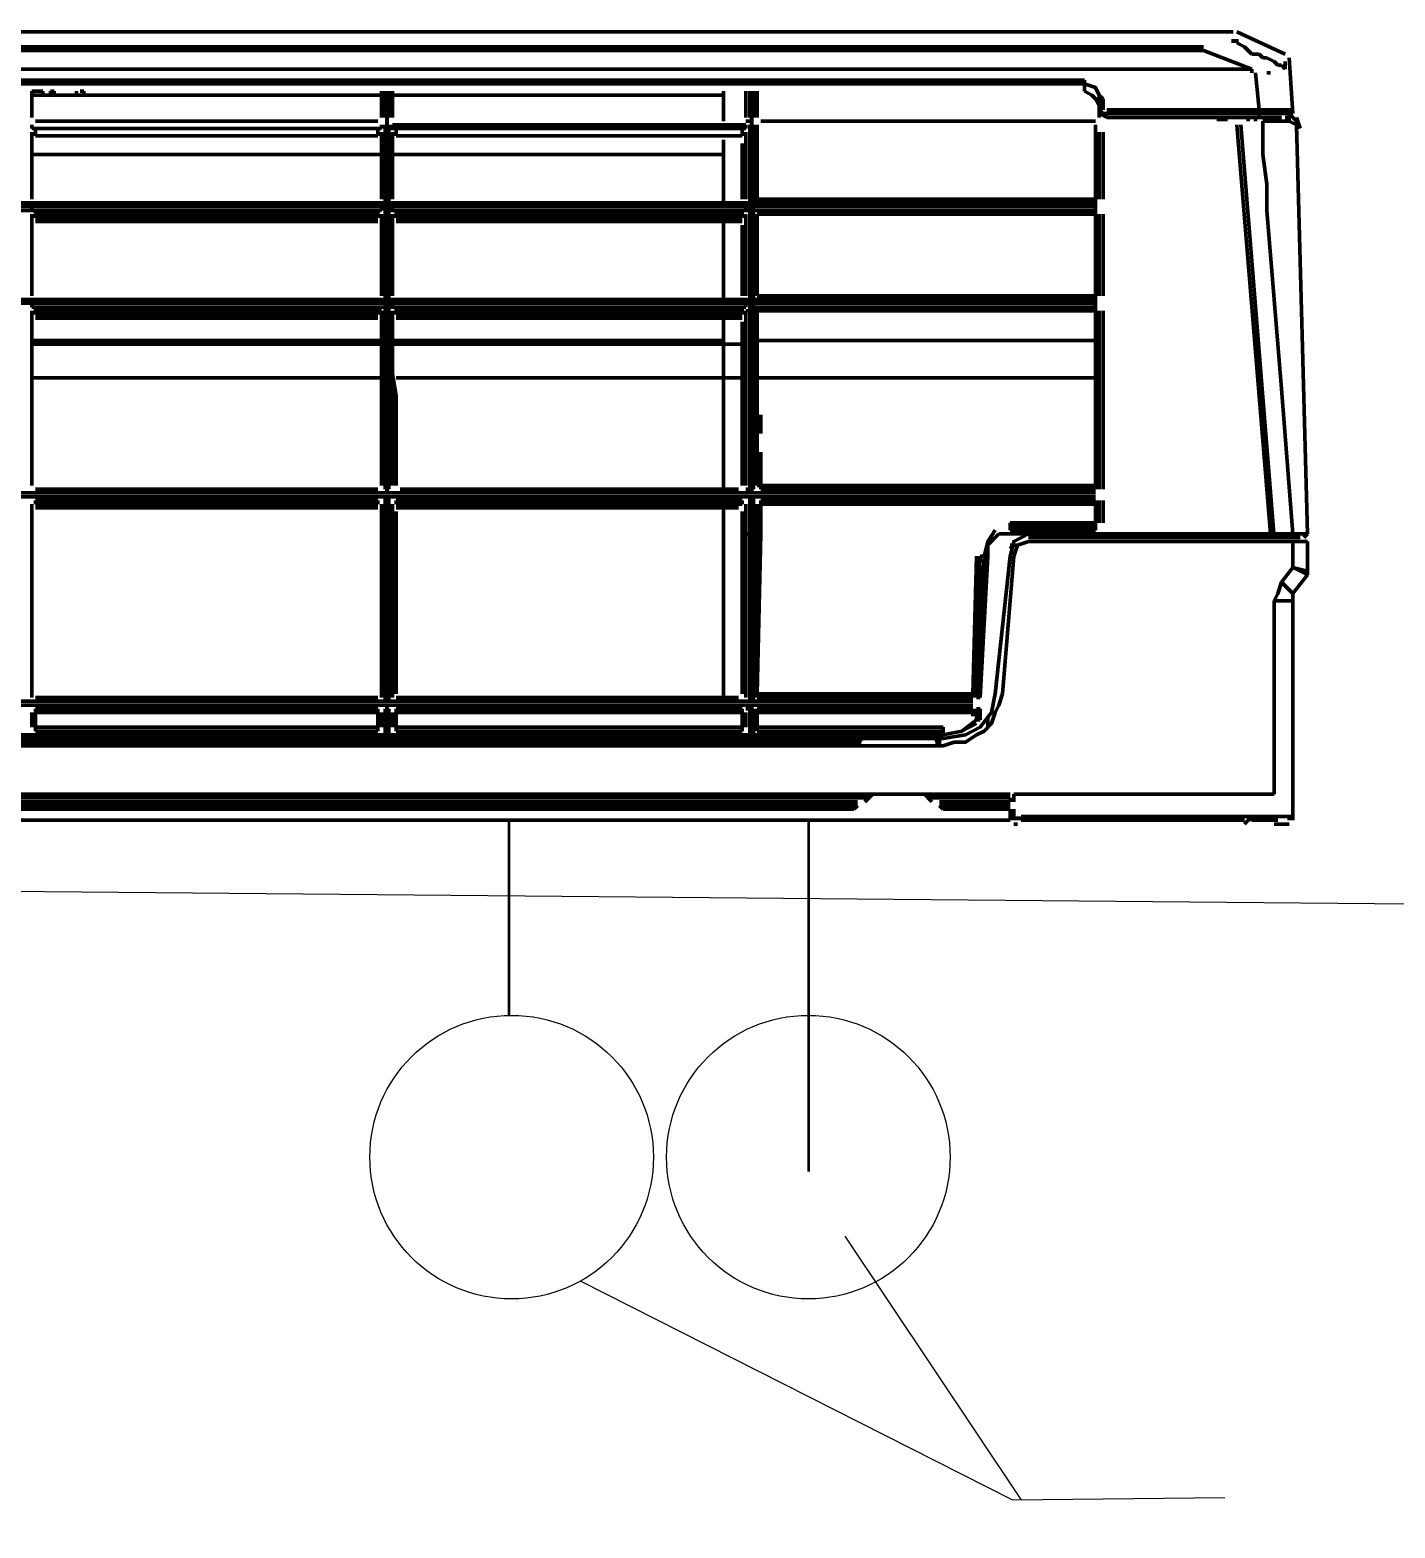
# Model space of a CAD drawing. Header units: inches. Extents: x 191440 to 383551, y 141411 to 284946.
# Drawn here: x 191678.654 to 191680.892, y 141471.778 to 141474.234 of the extents above; entities that cross this region are included whole.
import ezdxf

# ---------------------------------------------------------------- set-up
doc = ezdxf.new("R2010")
doc.units = ezdxf.units.IN
doc.header["$MEASUREMENT"] = 0
for name, color, linetype, lineweight in [('00text', 7, 'Continuous', 13), ('A-ROOF-RFDR', 1, 'Continuous', 25), ('P', 250, 'Continuous', 100)]:
    doc.layers.add(name, color=color, linetype=linetype, lineweight=lineweight)
for name, color, linetype in [('HOME', 8, 'Continuous'), ('Sanitary', 6, 'Continuous'), ('VP', 7, 'Continuous')]:
    doc.layers.add(name, color=color, linetype=linetype)
doc.styles.add('ROMANS', font='romans', dxfattribs={"height": 1})
doc.dimstyles.new('osama', dxfattribs={"dimtxt": 50, "dimasz": 45, "dimexe": 0.18, "dimexo": 0.0625, "dimgap": 0.2, "dimtad": 0, "dimdec": 0, "dimzin": 0, "dimdsep": 46, "dimtxsty": 'ROMANS', "dimcen": 0, "dimse1": 1, "dimse2": 1, "dimclrd": 3, "dimclre": 3, "dimclrt": 5, "dimadec": 0, "dimazin": 0, "dimtfac": 0.6, "dimtdec": 0, "dimtmove": 2, "dimatfit": 3, "dimfxl": 1, "dimtolj": 1, "dimtzin": 0, "dimarcsym": 0})

# ---------------------------------------------------------------- blocks, each defined once
blk = doc.blocks.new('indoor 2ton up')
at = {"layer": 'P', "color": 6, "linetype": 'ByBlock'}
for points in [[(-2128.184, -4444.309), (-2029.045, -4444.309)], [(-2060.382, -4444.644), (-2033.729, -4444.644)], [(-2060.382, -4444.644), (-2033.729, -4444.644)], [(-2033.618, -4444.755), (-2033.729, -4444.644)], [(-2031.053, -4444.644), (-2031.164, -4444.755)], [(-2031.053, -4444.644), (-2029.045, -4444.644)], [(-2031.053, -4444.644), (-2029.045, -4444.644)], [(-2029.045, -4444.644), (-2029.045, -4444.309)], [(-2028.822, -4444.198), (-2028.934, -4444.198)], [(-2028.934, -4444.644), (-2028.934, -4444.309)], [(-2028.934, -4444.644), (-2028.934, -4444.309)], [(-2028.822, -4444.309), (-2028.822, -4444.421)], [(-2028.822, -4444.309), (-2028.822, -4444.421)], [(-2028.711, -4444.309), (-2028.711, -4444.421)], [(-2028.711, -4444.309), (-2022.02, -4444.309)], [(-2020.57, -4444.421), (-2028.711, -4444.421)], [(-2021.797, -4444.421), (-2028.711, -4444.421)], [(-2021.908, -4444.309), (-2022.02, -4444.198)], [(-2021.908, -4444.309), (-2021.797, -4444.421)], [(-2021.908, -4444.309), (-2021.574, -4444.421)], [(-2021.797, -4444.309), (-2021.016, -4444.309)], [(-2021.574, -4444.421), (-2021.797, -4444.421)], [(-2021.685, -4444.309), (-2021.016, -4444.309)], [(-2021.574, -4444.421), (-2021.016, -4444.421)], [(-2020.682, -4444.198), (-2021.128, -4444.198)], [(-2021.016, -4444.421), (-2020.905, -4444.421)], [(-2020.682, -4444.421), (-2020.682, -4444.309)], [(-2020.57, -4450.889), (-2020.57, -4444.309)], [(-2029.045, -4445.09), (-2071.868, -4445.09)], [(-2033.283, -4444.978), (-2060.828, -4444.978)], [(-2033.618, -4444.755), (-2060.493, -4444.755)], [(-2033.618, -4444.867), (-2060.493, -4444.867)], [(-2033.171, -4445.09), (-2033.395, -4444.867)], [(-2031.387, -4444.867), (-2031.61, -4445.09)], [(-2029.045, -4444.978), (-2031.499, -4444.978)], [(-2029.045, -4444.755), (-2031.164, -4444.755)], [(-2029.045, -4444.867), (-2031.164, -4444.867)], [(-2029.045, -4444.978), (-2029.045, -4444.867)], [(-2028.934, -4444.978), (-2028.934, -4444.867)], [(-2028.934, -4445.09), (-2028.934, -4444.867)], [(-2028.934, -4445.09), (-2021.128, -4445.09)], [(-2021.128, -4450.889), (-2021.128, -4445.09)], [(-2124.281, -4446.54), (-2031.053, -4446.54)], [(-2124.281, -4446.763), (-2031.053, -4446.763)], [(-2031.053, -4446.874), (-2123.723, -4446.874)], [(-2031.053, -4446.874), (-2123.723, -4446.874)], [(-2060.605, -4446.651), (-2033.506, -4446.651)], [(-2047.78, -4447.655), (-2047.78, -4446.874)], [(-2047.669, -4446.874), (-2047.78, -4446.874)], [(-2047.669, -4447.655), (-2047.669, -4446.874)], [(-2036.74, -4446.874), (-2036.963, -4446.874)], [(-2036.852, -4447.655), (-2036.852, -4446.874)], [(-2036.74, -4447.655), (-2036.74, -4446.874)], [(-2034.287, -4446.763), (-2034.287, -4446.54)], [(-2033.952, -4446.763), (-2033.952, -4446.651)], [(-2033.952, -4446.763), (-2033.841, -4446.651)], [(-2033.618, -4446.651), (-2033.729, -4446.763)], [(-2033.506, -4446.651), (-2033.618, -4446.763)], [(-2033.618, -4446.763), (-2033.506, -4446.651)], [(-2031.276, -4446.651), (-2031.164, -4446.651)], [(-2031.276, -4446.651), (-2031.164, -4446.763)], [(-2031.164, -4446.763), (-2031.164, -4446.54)], [(-2031.164, -4446.763), (-2031.164, -4446.651)], [(-2029.268, -4448.101), (-2029.38, -4447.766), (-2029.491, -4447.543), (-2029.603, -4447.209), (-2029.826, -4446.986), (-2030.049, -4446.874), (-2030.384, -4446.651), (-2030.718, -4446.651), (-2031.053, -4446.54)], [(-2029.491, -4448.101), (-2029.603, -4447.543), (-2029.937, -4447.097), (-2030.384, -4446.874), (-2031.053, -4446.763)], [(-2031.053, -4447.097), (-2031.053, -4446.874)], [(-2030.049, -4447.209), (-2030.495, -4446.986), (-2031.053, -4446.874)], [(-2030.049, -4447.32), (-2030.495, -4446.986), (-2031.053, -4446.874)], [(-2058.374, -4447.543), (-2058.374, -4447.097)], [(-2058.374, -4447.543), (-2058.374, -4447.097)], [(-2058.263, -4447.097), (-2058.263, -4446.986)], [(-2058.263, -4446.986), (-2048.003, -4446.986)], [(-2058.263, -4447.543), (-2058.263, -4447.097)], [(-2058.263, -4447.097), (-2048.003, -4447.097)], [(-2048.003, -4447.097), (-2048.003, -4446.986)], [(-2048.003, -4447.097), (-2048.003, -4447.543)], [(-2047.892, -4447.097), (-2047.892, -4447.543)], [(-2047.892, -4447.097), (-2047.892, -4447.543)], [(-2047.669, -4446.986), (-2047.78, -4446.986)], [(-2047.557, -4447.543), (-2047.557, -4447.097)], [(-2047.557, -4447.543), (-2047.557, -4447.097)], [(-2047.446, -4447.097), (-2047.446, -4446.986)], [(-2047.446, -4446.986), (-2037.075, -4446.986)], [(-2047.446, -4447.543), (-2047.446, -4447.097)], [(-2047.446, -4447.097), (-2037.075, -4447.097)], [(-2037.075, -4447.097), (-2037.075, -4446.986)], [(-2037.075, -4447.097), (-2037.075, -4447.543)], [(-2036.963, -4447.097), (-2036.963, -4447.543)], [(-2036.963, -4447.097), (-2036.963, -4447.543)], [(-2036.74, -4446.986), (-2036.852, -4446.986)], [(-2036.628, -4447.097), (-2036.628, -4446.986)], [(-2036.628, -4446.986), (-2031.053, -4446.986)], [(-2036.628, -4447.543), (-2036.628, -4447.097)], [(-2036.628, -4447.543), (-2036.628, -4447.097)], [(-2036.628, -4447.543), (-2036.628, -4447.097)], [(-2036.628, -4447.097), (-2031.053, -4447.097)], [(-2030.049, -4447.655), (-2030.049, -4447.32)], [(-2030.049, -4447.32), (-2029.937, -4447.32)], [(-2029.937, -4447.655), (-2029.937, -4447.32)], [(-2029.714, -4447.097), (-2029.714, -4447.32)], [(-2029.714, -4447.209), (-2029.714, -4447.432)], [(-2123.723, -4447.766), (-2030.161, -4447.766)], [(-2123.723, -4447.766), (-2030.161, -4447.766)], [(-2058.263, -4447.543), (-2058.263, -4447.655)], [(-2048.003, -4447.543), (-2058.263, -4447.543)], [(-2048.003, -4447.655), (-2058.263, -4447.655)], [(-2048.003, -4447.543), (-2048.003, -4447.655)], [(-2047.78, -4447.655), (-2047.669, -4447.655)], [(-2047.78, -4447.655), (-2047.669, -4447.655)], [(-2047.446, -4447.543), (-2047.446, -4447.655)], [(-2037.075, -4447.543), (-2047.446, -4447.543)], [(-2037.075, -4447.655), (-2047.446, -4447.655)], [(-2037.075, -4447.543), (-2037.075, -4447.655)], [(-2036.963, -4447.655), (-2036.74, -4447.655)], [(-2036.852, -4447.655), (-2036.74, -4447.655)], [(-2036.628, -4447.543), (-2036.628, -4447.655)], [(-2030.161, -4447.543), (-2036.628, -4447.543)], [(-2030.161, -4447.655), (-2036.628, -4447.655)], [(-2030.161, -4447.432), (-2030.161, -4447.543)], [(-2030.161, -4447.543), (-2030.161, -4447.655)], [(-2030.161, -4447.766), (-2030.161, -4447.766)], [(-2030.049, -4447.432), (-2030.049, -4447.543)], [(-2030.049, -4447.655), (-2029.937, -4447.655)], [(-2123.723, -4447.878), (-2030.161, -4447.878)], [(-2123.723, -4447.878), (-2030.161, -4447.878)], [(-2058.374, -4453.788), (-2058.374, -4447.989)], [(-2058.374, -4452.896), (-2058.374, -4448.101)], [(-2058.263, -4447.989), (-2048.003, -4447.989)], [(-2047.892, -4447.989), (-2047.892, -4453.788)], [(-2047.892, -4452.896), (-2047.892, -4448.101)], [(-2047.78, -4447.878), (-2047.78, -4454.011)], [(-2047.669, -4447.878), (-2047.78, -4447.878)], [(-2047.669, -4447.989), (-2047.78, -4447.989)], [(-2047.669, -4454.011), (-2047.669, -4447.878)], [(-2047.557, -4453.788), (-2047.557, -4447.989)], [(-2047.446, -4447.989), (-2037.186, -4447.989)], [(-2047.446, -4452.896), (-2047.446, -4448.101)], [(-2037.632, -4447.989), (-2037.632, -4453.677)], [(-2037.075, -4452.896), (-2037.075, -4448.101)], [(-2036.74, -4447.878), (-2036.963, -4447.878)], [(-2036.963, -4447.989), (-2036.963, -4453.788)], [(-2036.852, -4447.878), (-2036.852, -4454.011)], [(-2036.74, -4447.989), (-2036.852, -4447.989)], [(-2036.74, -4454.011), (-2036.74, -4447.878)], [(-2036.628, -4447.989), (-2036.628, -4448.101)], [(-2030.161, -4447.989), (-2036.628, -4447.989)], [(-2036.628, -4448.101), (-2036.628, -4452.896)], [(-2036.628, -4448.101), (-2036.517, -4452.896)], [(-2030.161, -4448.101), (-2036.628, -4448.101)], [(-2030.161, -4447.878), (-2030.161, -4447.878)], [(-2030.161, -4447.989), (-2030.161, -4448.101)], [(-2030.049, -4452.227), (-2030.161, -4448.101)], [(-2030.049, -4447.989), (-2029.826, -4452.227)], [(-2029.937, -4447.989), (-2030.049, -4447.989)], [(-2029.937, -4452.227), (-2030.049, -4448.101)], [(-2029.937, -4447.989), (-2029.714, -4452.227)], [(-2029.045, -4452.227), (-2029.491, -4448.101)], [(-2029.268, -4448.101), (-2028.934, -4452.227)], [(-2021.128, -4450.889), (-2020.57, -4450.889)], [(-2021.128, -4450.889), (-2021.016, -4451.112), (-2020.905, -4451.446)], [(-2020.57, -4450.889), (-2020.57, -4451.112)], [(-2020.905, -4451.446), (-2020.57, -4451.112)], [(-2020.124, -4451.669), (-2020.57, -4451.112)], [(-2020.57, -4451.892), (-2020.905, -4451.446)], [(-2020.124, -4451.669), (-2020.57, -4451.892)], [(-2020.124, -4451.781), (-2020.57, -4451.892)], [(-2020.124, -4451.781), (-2020.124, -4451.669)], [(-2020.124, -4452.673), (-2020.124, -4451.781)], [(-2029.937, -4452.227), (-2029.714, -4452.227)], [(-2029.826, -4452.227), (-2029.714, -4452.673), (-2029.491, -4453.008)], [(-2029.714, -4452.227), (-2029.714, -4452.562), (-2029.38, -4452.896)], [(-2029.045, -4452.227), (-2028.934, -4452.673), (-2028.488, -4452.896)], [(-2028.934, -4452.227), (-2028.822, -4452.562), (-2028.488, -4452.673)], [(-2020.57, -4452.673), (-2020.57, -4451.892)], [(-2029.045, -4452.45), (-2028.934, -4452.562)], [(-2028.822, -4452.562), (-2029.045, -4452.562)], [(-2028.488, -4452.673), (-2020.124, -4452.673)], [(-2058.374, -4453.231), (-2058.374, -4452.896)], [(-2047.892, -4453.231), (-2047.892, -4452.896)], [(-2047.669, -4452.896), (-2047.78, -4452.896)], [(-2047.446, -4453.231), (-2047.446, -4452.896)], [(-2037.075, -4453.231), (-2037.075, -4452.896)], [(-2036.963, -4452.896), (-2036.74, -4452.896)], [(-2036.628, -4452.896), (-2036.628, -4453.119)], [(-2036.628, -4453.119), (-2036.628, -4453.342)], [(-2036.517, -4452.896), (-2036.517, -4453.119)], [(-2036.517, -4453.119), (-2036.517, -4453.342)], [(-2029.38, -4452.896), (-2020.124, -4452.896)], [(-2029.045, -4453.008), (-2029.045, -4453.231)], [(-2029.045, -4453.008), (-2026.48, -4453.008)], [(-2026.48, -4453.119), (-2029.045, -4453.119)], [(-2029.045, -4453.119), (-2026.48, -4453.119)], [(-2028.488, -4452.785), (-2020.682, -4452.785)], [(-2026.48, -4453.008), (-2026.48, -4453.119)], [(-2026.48, -4453.119), (-2026.48, -4453.231)], [(-2021.239, -4452.896), (-2022.243, -4465.163)], [(-2022.131, -4465.163), (-2021.128, -4452.785)], [(-2020.905, -4457.245), (-2020.57, -4452.896)], [(-2020.682, -4452.896), (-2020.682, -4452.785)], [(-2020.682, -4452.785), (-2020.57, -4452.785)], [(-2020.57, -4452.785), (-2020.459, -4452.785)], [(-2020.459, -4452.785), (-2020.347, -4452.785)], [(-2020.459, -4465.163), (-2020.124, -4452.896)], [(-2020.236, -4452.785), (-2020.124, -4452.896)], [(-2058.374, -4453.565), (-2058.374, -4453.231)], [(-2047.892, -4453.565), (-2047.892, -4453.231)], [(-2047.446, -4453.565), (-2047.446, -4453.231)], [(-2037.075, -4453.565), (-2037.075, -4453.231)], [(-2036.628, -4453.342), (-2036.628, -4453.565)], [(-2036.628, -4453.565), (-2036.628, -4453.788)], [(-2036.517, -4453.342), (-2036.517, -4453.565)], [(-2036.517, -4453.565), (-2036.517, -4453.788)], [(-2026.48, -4453.231), (-2029.045, -4453.231)], [(-2026.48, -4453.565), (-2026.48, -4453.231)], [(-2026.48, -4453.788), (-2026.48, -4453.565)], [(-2026.369, -4453.565), (-2026.369, -4453.231)], [(-2026.369, -4453.231), (-2026.369, -4453.9)], [(-2026.369, -4453.788), (-2026.369, -4453.565)], [(-2026.257, -4453.231), (-2026.257, -4453.9)], [(-2026.48, -4454.011), (-2123.723, -4454.011)], [(-2026.48, -4454.011), (-2123.723, -4454.011)], [(-2048.003, -4453.677), (-2058.263, -4453.677)], [(-2058.263, -4453.677), (-2048.003, -4453.677)], [(-2058.263, -4453.9), (-2058.263, -4453.788)], [(-2058.263, -4453.788), (-2048.003, -4453.788)], [(-2048.003, -4453.788), (-2058.263, -4453.788)], [(-2048.003, -4453.9), (-2058.263, -4453.9)], [(-2048.003, -4453.788), (-2048.003, -4453.9)], [(-2047.78, -4453.9), (-2047.669, -4453.9)], [(-2047.78, -4454.011), (-2047.669, -4454.011)], [(-2037.186, -4453.677), (-2047.446, -4453.677)], [(-2047.446, -4453.9), (-2047.446, -4453.788)], [(-2047.446, -4453.788), (-2037.075, -4453.788)], [(-2037.075, -4453.788), (-2047.446, -4453.788)], [(-2037.075, -4453.9), (-2047.446, -4453.9)], [(-2047.334, -4453.677), (-2037.186, -4453.677)], [(-2037.075, -4453.788), (-2037.075, -4453.9)], [(-2036.963, -4454.011), (-2036.74, -4454.011)], [(-2036.852, -4453.9), (-2036.74, -4453.9)], [(-2036.517, -4453.9), (-2036.517, -4453.788)], [(-2036.517, -4453.788), (-2026.48, -4453.788)], [(-2036.517, -4453.9), (-2026.48, -4453.9)], [(-2026.48, -4453.9), (-2026.48, -4453.788)], [(-2026.48, -4454.011), (-2026.48, -4454.011)], [(-2123.723, -4454.123), (-2026.48, -4454.123)], [(-2123.723, -4454.123), (-2026.48, -4454.123)], [(-2058.374, -4459.587), (-2058.374, -4454.346)], [(-2058.374, -4454.903), (-2058.374, -4454.346)], [(-2058.263, -4454.234), (-2048.003, -4454.234)], [(-2047.892, -4454.903), (-2047.892, -4454.346)], [(-2047.892, -4454.346), (-2047.892, -4459.587)], [(-2047.78, -4454.234), (-2047.78, -4459.81)], [(-2047.669, -4454.234), (-2047.78, -4454.234)], [(-2047.669, -4454.234), (-2047.78, -4454.234)], [(-2047.669, -4459.81), (-2047.669, -4454.234)], [(-2047.557, -4459.587), (-2047.557, -4454.346)], [(-2047.446, -4454.903), (-2047.446, -4454.346)], [(-2047.334, -4454.234), (-2037.186, -4454.234)], [(-2037.632, -4459.364), (-2037.632, -4454.234)], [(-2037.075, -4454.903), (-2037.075, -4454.346)], [(-2036.74, -4454.234), (-2036.963, -4454.234)], [(-2036.963, -4454.346), (-2036.963, -4459.587)], [(-2036.852, -4454.234), (-2036.852, -4459.81)], [(-2036.74, -4454.234), (-2036.852, -4454.234)], [(-2036.74, -4459.81), (-2036.74, -4454.234)], [(-2036.628, -4459.587), (-2036.628, -4454.346)], [(-2036.628, -4454.903), (-2036.628, -4454.346)], [(-2036.628, -4454.346), (-2026.48, -4454.346)], [(-2036.517, -4454.346), (-2036.517, -4454.234)], [(-2036.517, -4454.234), (-2026.48, -4454.234)], [(-2036.517, -4454.903), (-2036.517, -4454.346)], [(-2026.48, -4454.123), (-2026.48, -4454.123)], [(-2026.48, -4454.346), (-2026.48, -4454.234)], [(-2026.48, -4454.346), (-2026.48, -4454.903)], [(-2026.369, -4454.234), (-2026.369, -4459.587)], [(-2026.369, -4454.346), (-2026.369, -4454.903)], [(-2026.257, -4454.234), (-2026.257, -4459.587)], [(-2058.374, -4455.461), (-2058.374, -4454.903)], [(-2047.892, -4455.461), (-2047.892, -4454.903)], [(-2047.446, -4455.461), (-2047.446, -4454.903)], [(-2037.075, -4455.461), (-2037.075, -4454.903)], [(-2036.628, -4455.349), (-2036.628, -4454.903)], [(-2036.517, -4455.349), (-2036.517, -4454.903)], [(-2026.48, -4454.903), (-2026.48, -4455.349)], [(-2026.369, -4454.903), (-2026.369, -4455.349)], [(-2036.628, -4455.907), (-2036.628, -4455.349)], [(-2026.48, -4455.349), (-2026.48, -4455.907)], [(-2026.369, -4455.349), (-2026.369, -4455.907)], [(-2058.374, -4456.019), (-2058.374, -4455.461)], [(-2047.892, -4456.019), (-2047.892, -4455.461)], [(-2047.446, -4456.019), (-2047.446, -4455.461)], [(-2037.075, -4456.019), (-2037.075, -4455.461)], [(-2058.374, -4456.465), (-2058.374, -4456.019)], [(-2047.892, -4456.465), (-2047.892, -4456.019)], [(-2047.446, -4456.465), (-2047.446, -4456.019)], [(-2037.075, -4456.465), (-2037.075, -4456.019)], [(-2036.628, -4456.465), (-2036.628, -4455.907)], [(-2036.517, -4456.465), (-2036.517, -4455.907)], [(-2026.48, -4455.907), (-2026.48, -4456.465)], [(-2026.369, -4455.907), (-2026.369, -4456.465)], [(-2058.374, -4457.022), (-2058.374, -4456.465)], [(-2047.892, -4457.022), (-2047.892, -4456.465)], [(-2047.446, -4457.022), (-2047.446, -4456.465)], [(-2037.075, -4457.022), (-2037.075, -4456.465)], [(-2036.628, -4457.022), (-2036.628, -4456.465)], [(-2026.48, -4456.465), (-2026.48, -4457.022)], [(-2026.369, -4456.465), (-2026.369, -4457.022)], [(-2058.374, -4457.691), (-2058.374, -4457.022)], [(-2047.892, -4457.022), (-2047.892, -4457.691)], [(-2047.557, -4457.691), (-2047.446, -4457.022)], [(-2037.075, -4457.022), (-2037.075, -4457.691)], [(-2036.628, -4457.691), (-2036.628, -4457.022)], [(-2036.628, -4457.691), (-2036.628, -4457.022)], [(-2026.48, -4457.022), (-2026.48, -4457.691)], [(-2026.369, -4457.022), (-2026.369, -4457.691)], [(-2047.892, -4457.58), (-2058.374, -4457.58)], [(-2037.632, -4457.58), (-2047.446, -4457.58)], [(-2037.632, -4457.58), (-2037.075, -4457.58)], [(-2026.48, -4457.58), (-2036.628, -4457.58)], [(-2021.128, -4459.922), (-2020.905, -4457.245)], [(-2058.374, -4457.914), (-2058.374, -4457.691)], [(-2058.374, -4458.137), (-2058.374, -4457.914)], [(-2047.892, -4457.691), (-2047.892, -4457.914)], [(-2047.892, -4457.914), (-2047.892, -4458.137)], [(-2047.557, -4457.914), (-2047.557, -4457.691)], [(-2047.557, -4458.137), (-2047.557, -4457.914)], [(-2037.075, -4457.691), (-2037.075, -4457.914)], [(-2037.075, -4457.914), (-2037.075, -4458.137)], [(-2036.628, -4457.803), (-2036.628, -4457.691)], [(-2036.628, -4457.803), (-2036.628, -4457.691)], [(-2036.628, -4458.026), (-2036.628, -4457.803)], [(-2036.628, -4457.914), (-2036.628, -4457.803)], [(-2036.628, -4458.137), (-2036.628, -4457.914)], [(-2036.628, -4458.137), (-2036.628, -4458.026)], [(-2026.48, -4457.691), (-2026.48, -4457.803)], [(-2026.48, -4457.803), (-2026.48, -4457.914)], [(-2026.48, -4457.914), (-2026.48, -4458.137)], [(-2026.369, -4457.691), (-2026.369, -4457.803)], [(-2026.369, -4457.803), (-2026.369, -4458.026)], [(-2026.369, -4458.026), (-2026.369, -4458.137)], [(-2058.374, -4458.249), (-2058.374, -4458.137)], [(-2058.374, -4458.472), (-2058.374, -4458.249)], [(-2058.374, -4458.583), (-2058.374, -4458.472)], [(-2047.892, -4458.137), (-2047.892, -4458.249)], [(-2047.892, -4458.249), (-2047.892, -4458.472)], [(-2047.892, -4458.472), (-2047.892, -4458.583)], [(-2047.557, -4458.249), (-2047.557, -4458.137)], [(-2047.557, -4458.472), (-2047.557, -4458.249)], [(-2047.557, -4458.583), (-2047.557, -4458.472)], [(-2037.075, -4458.137), (-2037.075, -4458.249)], [(-2037.075, -4458.249), (-2037.075, -4458.472)], [(-2037.075, -4458.472), (-2037.075, -4458.583)], [(-2036.628, -4458.249), (-2036.628, -4458.137)], [(-2036.628, -4458.249), (-2036.628, -4458.137)], [(-2036.628, -4458.36), (-2036.628, -4458.249)], [(-2036.628, -4458.36), (-2036.628, -4458.249)], [(-2036.628, -4458.472), (-2036.628, -4458.36)], [(-2036.628, -4458.472), (-2036.628, -4458.36)], [(-2036.628, -4459.587), (-2036.628, -4458.472)], [(-2036.628, -4459.699), (-2036.628, -4458.472)], [(-2026.48, -4458.137), (-2026.48, -4458.249)], [(-2026.48, -4458.249), (-2026.48, -4458.36)], [(-2026.48, -4458.36), (-2026.48, -4458.472)], [(-2026.48, -4458.472), (-2026.48, -4459.699)], [(-2026.369, -4458.137), (-2026.369, -4458.249)], [(-2026.369, -4458.249), (-2026.369, -4458.36)], [(-2026.369, -4458.36), (-2026.369, -4458.472)], [(-2026.369, -4458.472), (-2026.369, -4459.587)], [(-2058.374, -4459.253), (-2058.374, -4458.583)], [(-2047.892, -4458.583), (-2058.374, -4458.583)], [(-2047.892, -4458.695), (-2058.374, -4458.695)], [(-2047.892, -4459.253), (-2047.892, -4458.583)], [(-2047.557, -4459.253), (-2047.557, -4458.583)], [(-2037.632, -4458.583), (-2047.557, -4458.583)], [(-2037.632, -4458.695), (-2047.557, -4458.695)], [(-2037.632, -4458.583), (-2037.075, -4458.583)], [(-2037.075, -4459.253), (-2037.075, -4458.583)], [(-2026.48, -4458.695), (-2036.628, -4458.695)], [(-2048.003, -4459.364), (-2058.263, -4459.364)], [(-2058.263, -4459.364), (-2048.003, -4459.364)], [(-2037.075, -4459.364), (-2047.446, -4459.364)], [(-2047.446, -4459.364), (-2037.075, -4459.364)], [(-2123.723, -4459.81), (-2026.48, -4459.81)], [(-2058.374, -4459.81), (-2058.374, -4459.699)], [(-2047.78, -4459.699), (-2058.374, -4459.699)], [(-2047.78, -4459.81), (-2058.374, -4459.81)], [(-2058.263, -4459.476), (-2058.263, -4459.699)], [(-2048.003, -4459.476), (-2058.263, -4459.476)], [(-2058.263, -4459.587), (-2047.892, -4459.587)], [(-2048.003, -4459.699), (-2058.263, -4459.699)], [(-2048.003, -4459.476), (-2048.003, -4459.699)], [(-2047.78, -4459.587), (-2047.669, -4459.587)], [(-2047.78, -4459.81), (-2047.78, -4459.699)], [(-2047.557, -4459.699), (-2047.78, -4459.699)], [(-2047.669, -4459.81), (-2047.78, -4459.81)], [(-2047.557, -4459.81), (-2047.557, -4459.699)], [(-2036.963, -4459.699), (-2047.557, -4459.699)], [(-2036.963, -4459.81), (-2047.557, -4459.81)], [(-2047.446, -4459.476), (-2047.446, -4459.699)], [(-2037.075, -4459.476), (-2047.446, -4459.476)], [(-2047.446, -4459.587), (-2037.075, -4459.587)], [(-2037.075, -4459.699), (-2047.446, -4459.699)], [(-2037.075, -4459.476), (-2037.075, -4459.699)], [(-2036.963, -4459.587), (-2036.74, -4459.587)], [(-2036.963, -4459.81), (-2036.963, -4459.699)], [(-2036.74, -4459.81), (-2036.963, -4459.81)], [(-2036.74, -4459.699), (-2036.852, -4459.699)], [(-2036.74, -4459.81), (-2036.74, -4459.699)], [(-2026.48, -4459.699), (-2036.74, -4459.699)], [(-2026.48, -4459.81), (-2036.74, -4459.81)], [(-2036.628, -4459.587), (-2026.48, -4459.587)], [(-2026.48, -4459.699), (-2036.628, -4459.699)], [(-2026.48, -4459.81), (-2026.48, -4459.699)], [(-2026.48, -4459.81), (-2026.48, -4459.922)], [(-2123.723, -4459.922), (-2026.48, -4459.922)], [(-2058.374, -4462.152), (-2058.374, -4460.033)], [(-2058.374, -4462.487), (-2058.374, -4460.033)], [(-2058.263, -4459.922), (-2048.003, -4459.922)], [(-2047.892, -4460.033), (-2047.892, -4462.487)], [(-2047.892, -4462.152), (-2047.892, -4460.033)], [(-2047.78, -4459.922), (-2047.78, -4462.71)], [(-2047.669, -4459.922), (-2047.78, -4459.922)], [(-2047.669, -4460.033), (-2047.78, -4460.033)], [(-2047.669, -4462.71), (-2047.669, -4459.922)], [(-2047.557, -4462.152), (-2047.557, -4460.033)], [(-2047.557, -4462.487), (-2047.557, -4460.033)], [(-2047.446, -4459.922), (-2037.075, -4459.922)], [(-2037.632, -4459.922), (-2037.632, -4462.263)], [(-2037.075, -4462.152), (-2037.075, -4460.033)], [(-2036.74, -4459.922), (-2036.963, -4459.922)], [(-2036.963, -4460.033), (-2036.963, -4462.487)], [(-2036.852, -4459.922), (-2036.852, -4462.71)], [(-2036.74, -4460.033), (-2036.852, -4460.033)], [(-2036.74, -4462.71), (-2036.74, -4459.922)], [(-2026.48, -4459.922), (-2036.628, -4459.922)], [(-2036.628, -4462.487), (-2036.628, -4460.033)], [(-2036.628, -4460.033), (-2036.628, -4462.487)], [(-2026.48, -4460.033), (-2036.628, -4460.033)], [(-2026.48, -4462.598), (-2026.48, -4459.922)], [(-2026.369, -4460.033), (-2026.369, -4462.487)], [(-2026.369, -4462.487), (-2026.369, -4460.033)], [(-2026.257, -4460.033), (-2026.257, -4462.487)], [(-2021.351, -4462.598), (-2021.128, -4459.922)], [(-2058.374, -4462.598), (-2058.709, -4462.598)], [(-2058.374, -4462.71), (-2058.374, -4462.598)], [(-2047.892, -4462.598), (-2058.374, -4462.598)], [(-2048.003, -4462.263), (-2058.263, -4462.263)], [(-2058.263, -4462.263), (-2048.003, -4462.263)], [(-2058.263, -4462.375), (-2058.263, -4462.598)], [(-2048.003, -4462.375), (-2058.263, -4462.375)], [(-2048.003, -4462.487), (-2058.263, -4462.487)], [(-2048.003, -4462.598), (-2058.263, -4462.598)], [(-2048.003, -4462.375), (-2048.003, -4462.598)], [(-2047.892, -4462.71), (-2047.892, -4462.598)], [(-2047.78, -4462.487), (-2047.669, -4462.487)], [(-2047.557, -4462.598), (-2047.78, -4462.598)], [(-2047.557, -4462.71), (-2047.557, -4462.598)], [(-2036.963, -4462.598), (-2047.557, -4462.598)], [(-2037.075, -4462.263), (-2047.446, -4462.263)], [(-2047.446, -4462.263), (-2037.075, -4462.263)], [(-2047.446, -4462.375), (-2047.446, -4462.598)], [(-2037.075, -4462.375), (-2047.446, -4462.375)], [(-2037.075, -4462.487), (-2047.446, -4462.487)], [(-2037.075, -4462.598), (-2047.446, -4462.598)], [(-2037.075, -4462.375), (-2037.075, -4462.598)], [(-2036.963, -4462.71), (-2036.963, -4462.598)], [(-2036.74, -4462.598), (-2036.963, -4462.598)], [(-2036.852, -4462.487), (-2036.74, -4462.487)], [(-2036.74, -4462.71), (-2036.74, -4462.598)], [(-2026.48, -4462.598), (-2036.74, -4462.598)], [(-2036.628, -4462.487), (-2026.48, -4462.487)], [(-2036.628, -4462.598), (-2026.48, -4462.598)], [(-2026.48, -4462.71), (-2026.48, -4462.598)], [(-2021.351, -4463.379), (-2021.351, -4462.598)], [(-2123.723, -4462.71), (-2026.48, -4462.71)], [(-2123.723, -4462.821), (-2026.48, -4462.821)], [(-2047.892, -4462.71), (-2058.374, -4462.71)], [(-2058.374, -4464.605), (-2058.374, -4462.933)], [(-2058.374, -4464.94), (-2058.374, -4462.933)], [(-2058.263, -4462.821), (-2048.003, -4462.821)], [(-2047.892, -4462.933), (-2047.892, -4464.94)], [(-2047.892, -4464.605), (-2047.892, -4462.933)], [(-2047.669, -4462.71), (-2047.78, -4462.71)], [(-2047.78, -4462.821), (-2047.78, -4464.94)], [(-2047.669, -4462.821), (-2047.78, -4462.821)], [(-2047.669, -4462.933), (-2047.78, -4462.933)], [(-2047.669, -4465.163), (-2047.669, -4462.821)], [(-2036.963, -4462.71), (-2047.557, -4462.71)], [(-2047.557, -4464.605), (-2047.557, -4462.933)], [(-2047.557, -4464.94), (-2047.557, -4462.933)], [(-2047.446, -4462.821), (-2037.075, -4462.821)], [(-2037.632, -4462.821), (-2037.632, -4464.717)], [(-2037.075, -4464.605), (-2037.075, -4462.933)], [(-2036.74, -4462.821), (-2036.963, -4462.821)], [(-2036.963, -4462.933), (-2036.963, -4464.94)], [(-2036.74, -4462.71), (-2036.852, -4462.71)], [(-2036.852, -4462.821), (-2036.852, -4464.94)], [(-2036.74, -4462.933), (-2036.852, -4462.933)], [(-2026.48, -4462.71), (-2036.74, -4462.71)], [(-2036.74, -4465.163), (-2036.74, -4462.821)], [(-2036.628, -4462.821), (-2036.628, -4462.933)], [(-2026.48, -4462.821), (-2036.628, -4462.821)], [(-2036.628, -4464.94), (-2036.628, -4462.933)], [(-2036.628, -4462.933), (-2036.628, -4464.94)], [(-2026.48, -4462.933), (-2036.628, -4462.933)], [(-2026.48, -4462.71), (-2026.48, -4462.821)], [(-2026.48, -4465.051), (-2026.48, -4462.821)], [(-2026.369, -4462.933), (-2026.369, -4464.94)], [(-2026.369, -4464.94), (-2026.369, -4462.933)], [(-2026.257, -4462.933), (-2026.257, -4464.94)], [(-2021.462, -4464.271), (-2021.351, -4463.379)], [(-2047.892, -4464.271), (-2058.374, -4464.271)], [(-2037.632, -4464.271), (-2047.557, -4464.271)], [(-2021.462, -4465.163), (-2021.462, -4464.271)], [(-2058.263, -4464.828), (-2058.263, -4465.051)], [(-2048.003, -4464.828), (-2058.263, -4464.828)], [(-2048.003, -4464.828), (-2058.263, -4464.828)], [(-2048.003, -4464.828), (-2048.003, -4465.051)], [(-2047.446, -4464.828), (-2047.446, -4465.051)], [(-2037.075, -4464.828), (-2047.446, -4464.828)], [(-2037.075, -4464.828), (-2047.446, -4464.828)], [(-2037.075, -4464.828), (-2037.075, -4465.051)], [(-2036.628, -4465.051), (-2036.628, -4464.828)], [(-2058.374, -4465.163), (-2058.374, -4465.051)], [(-2047.892, -4465.051), (-2058.374, -4465.051)], [(-2048.003, -4465.051), (-2058.263, -4465.051)], [(-2058.263, -4465.274), (-2048.003, -4465.274)], [(-2047.892, -4465.163), (-2047.892, -4465.051)], [(-2047.78, -4465.163), (-2047.78, -4464.94)], [(-2047.78, -4464.94), (-2047.669, -4464.94)], [(-2047.78, -4465.051), (-2047.78, -4465.051)], [(-2047.557, -4465.051), (-2047.78, -4465.051)], [(-2047.669, -4465.163), (-2047.78, -4465.163)], [(-2047.669, -4465.274), (-2047.78, -4465.274)], [(-2047.557, -4465.163), (-2047.557, -4465.051)], [(-2036.963, -4465.051), (-2047.557, -4465.051)], [(-2036.963, -4465.163), (-2047.557, -4465.163)], [(-2037.632, -4465.274), (-2037.632, -4466.167)], [(-2036.963, -4465.163), (-2036.963, -4465.051)], [(-2036.74, -4465.274), (-2036.963, -4465.274)], [(-2036.852, -4465.163), (-2036.852, -4464.94)], [(-2036.852, -4464.94), (-2036.74, -4464.94)], [(-2036.74, -4465.051), (-2036.852, -4465.051)], [(-2036.74, -4465.163), (-2036.852, -4465.163)], [(-2036.628, -4465.163), (-2036.628, -4465.051)], [(-2036.517, -4465.274), (-2026.48, -4465.274)], [(-2036.517, -4465.274), (-2026.48, -4465.274)], [(-2026.48, -4465.163), (-2026.48, -4465.051)], [(-2022.8, -4465.386), (-2022.8, -4465.274)], [(-2022.8, -4465.386), (-2022.8, -4465.274)], [(-2022.689, -4465.274), (-2022.689, -4465.386)], [(-2022.577, -4465.274), (-2022.577, -4465.386)], [(-2022.577, -4465.274), (-2022.577, -4465.386)], [(-2021.908, -4465.386), (-2021.908, -4465.274)], [(-2021.685, -4465.386), (-2021.685, -4465.274)], [(-2021.462, -4465.163), (-2021.462, -4465.274)], [(-2021.462, -4465.274), (-2020.682, -4465.274)], [(-2020.682, -4465.274), (-2020.459, -4465.163)], [(-2020.682, -4465.274), (-2020.682, -4465.386)], [(-2020.682, -4465.497), (-2020.459, -4465.274)], [(-2020.459, -4464.94), (-2020.459, -4465.274)], [(-2020.459, -4464.94), (-2020.459, -4465.274)], [(-2020.459, -4464.94), (-2020.459, -4465.051)], [(-2020.459, -4465.386), (-2020.459, -4465.051)], [(-2020.459, -4465.386), (-2020.347, -4465.051)], [(-2020.459, -4465.163), (-2020.459, -4465.274)], [(-2020.459, -4465.274), (-2020.459, -4465.386)], [(-2058.374, -4466.167), (-2058.374, -4465.386)], [(-2058.374, -4466.167), (-2058.374, -4465.386)], [(-2047.892, -4465.386), (-2047.892, -4466.167)], [(-2047.892, -4465.386), (-2047.892, -4466.167)], [(-2047.78, -4465.386), (-2047.78, -4466.167)], [(-2047.669, -4465.386), (-2047.78, -4465.386)], [(-2047.669, -4466.167), (-2047.669, -4465.386)], [(-2047.557, -4466.167), (-2047.557, -4465.386)], [(-2047.557, -4466.167), (-2047.557, -4465.386)], [(-2036.963, -4465.386), (-2036.963, -4466.167)], [(-2036.963, -4465.386), (-2036.963, -4466.167)], [(-2036.852, -4465.386), (-2036.852, -4466.167)], [(-2036.74, -4465.386), (-2036.852, -4465.386)], [(-2036.74, -4466.167), (-2036.74, -4465.386)], [(-2036.628, -4466.167), (-2036.628, -4465.386)], [(-2036.628, -4466.167), (-2036.628, -4465.386)], [(-2036.628, -4466.167), (-2036.628, -4465.386)], [(-2026.369, -4465.72), (-2026.48, -4465.944)], [(-2026.369, -4465.386), (-2026.369, -4465.609)], [(-2026.369, -4465.386), (-2026.369, -4465.72)], [(-2026.369, -4465.386), (-2026.369, -4465.72)], [(-2026.146, -4465.386), (-2026.369, -4465.497)], [(-2026.369, -4465.832), (-2026.369, -4465.497)], [(-2026.369, -4465.497), (-2026.369, -4465.832)], [(-2026.369, -4465.609), (-2026.369, -4465.497)], [(-2026.257, -4465.497), (-2026.369, -4465.609)], [(-2026.369, -4466.055), (-2026.369, -4465.609)], [(-2026.257, -4465.609), (-2026.369, -4466.055)], [(-2026.257, -4465.497), (-2026.146, -4465.386)], [(-2026.257, -4465.497), (-2020.57, -4465.497)], [(-2026.257, -4465.609), (-2026.257, -4465.832)], [(-2026.146, -4465.386), (-2020.905, -4465.386)], [(-2020.57, -4465.609), (-2026.146, -4465.609)], [(-2026.146, -4465.609), (-2020.57, -4465.609)], [(-2021.685, -4466.724), (-2021.574, -4465.609)], [(-2021.574, -4465.386), (-2021.574, -4465.497)], [(-2020.793, -4465.386), (-2020.682, -4465.386)], [(-2020.682, -4465.497), (-2020.682, -4465.386)], [(-2020.682, -4467.17), (-2020.57, -4465.497)], [(-2047.892, -4466.055), (-2058.374, -4466.055)], [(-2058.374, -4466.167), (-2058.04, -4466.167)], [(-2058.374, -4466.167), (-2058.04, -4466.167)], [(-2058.04, -4466.167), (-2058.04, -4466.055)], [(-2058.04, -4466.167), (-2058.04, -4466.055)], [(-2057.817, -4466.055), (-2057.817, -4466.167)], [(-2057.817, -4466.055), (-2057.817, -4466.167)], [(-2057.817, -4466.055), (-2057.705, -4466.167)], [(-2057.817, -4466.167), (-2057.705, -4466.167)], [(-2057.705, -4466.055), (-2057.705, -4466.167)], [(-2057.705, -4466.055), (-2057.705, -4466.167)], [(-2057.036, -4466.055), (-2057.036, -4466.167)], [(-2056.924, -4466.167), (-2056.813, -4466.167)], [(-2056.813, -4466.167), (-2056.813, -4466.055)], [(-2037.632, -4466.055), (-2047.557, -4466.055)], [(-2026.815, -4466.167), (-2026.592, -4466.055), (-2026.369, -4465.832)], [(-2026.815, -4466.39), (-2026.48, -4466.278), (-2026.369, -4466.055)], [(-2026.815, -4466.501), (-2026.815, -4466.167)], [(-2026.369, -4466.055), (-2026.369, -4465.832)], [(-2026.257, -4465.944), (-2026.369, -4466.055)], [(-2026.257, -4465.832), (-2026.257, -4465.944)], [(-2123.388, -4466.39), (-2026.815, -4466.39)], [(-2026.815, -4466.39), (-2123.388, -4466.39)], [(-2123.388, -4466.501), (-2026.815, -4466.501)], [(-2128.407, -4466.836), (-2021.797, -4466.836)], [(-2023.246, -4467.393), (-2021.797, -4466.836)], [(-2021.797, -4466.724), (-2021.797, -4466.836)], [(-2021.685, -4466.724), (-2021.685, -4466.724)], [(-2021.574, -4466.724), (-2021.574, -4466.724)], [(-2021.351, -4466.724), (-2021.351, -4466.724)], [(-2021.351, -4466.724), (-2021.239, -4466.724)], [(-2021.351, -4467.17), (-2021.128, -4467.059)], [(-2021.128, -4467.059), (-2021.016, -4466.947)], [(-2021.016, -4466.947), (-2020.905, -4466.947)], [(-2020.905, -4466.947), (-2020.793, -4466.836)], [(-2020.793, -4466.836), (-2020.793, -4466.947)], [(-2020.793, -4466.947), (-2020.793, -4467.059)], [(-2023.246, -4467.393), (-2126.957, -4467.393)], [(-2023.246, -4467.505), (-2126.957, -4467.505)], [(-2022.243, -4467.951), (-2020.793, -4467.282)], [(-2022.243, -4467.616), (-2022.02, -4467.505)], [(-2022.02, -4467.505), (-2021.908, -4467.393)], [(-2021.908, -4467.393), (-2021.797, -4467.282)], [(-2021.797, -4467.282), (-2021.574, -4467.282)], [(-2021.574, -4467.282), (-2021.462, -4467.17)], [(-2021.462, -4467.17), (-2021.351, -4467.17)], [(-2022.354, -4467.951), (-2127.849, -4467.951)], [(-2022.354, -4467.728), (-2022.354, -4467.616)], [(-2022.354, -4467.728), (-2022.354, -4467.728)], [(-2022.243, -4467.728), (-2022.243, -4467.616)]]:
    blk.add_lwpolyline(points, dxfattribs=at)

msp = doc.modelspace()

# ---------------------------------------------------------------- linework, layer by layer
at = {"layer": '00text', "color": 5, "lineweight": 50, "ltscale": 5}
for p, q in [((191679.43929, 141472.938), (191679.43929, 141472.61817)), ((191679.93029, 141472.938), (191679.93029, 141472.36213))]:
    msp.add_line(p, q, dxfattribs=at)
at = {"layer": 'A-ROOF-RFDR'}
for centre in [(191679.44387, 141472.38577), (191679.93029, 141472.38577)]:
    msp.add_circle(centre, 0.23244, dxfattribs=at)
at = {"layer": 'HOME', "elevation": 904.54, "flags": 128}
msp.add_lwpolyline([(191672.86384, 141472.87361), (191683.28071, 141472.77986), (191683.53067, 141487.57315)], dxfattribs=at)
at = {"layer": 'VP', "color": 252}
for p, q in [((191679.98984, 141472.25605), (191680.27867, 141471.82454)), ((191680.26432, 141471.82383), (191679.55672, 141472.18257)), ((191680.26432, 141471.82383), (191680.61298, 141471.82759))]:
    msp.add_line(p, q, dxfattribs=at)

# ---------------------------------------------------------------- block references
at = {"layer": '00text', "color": 5, "xscale": -0.05467878940755001, "yscale": 0.05467878940755001, "zscale": 0.05467878940755001, "rotation": 180}
msp.add_blockref('indoor 2ton up', (191791.20672, 141229.92855), dxfattribs=at)

# ---------------------------------------------------------------- leaders
at = {"layer": 'Sanitary', "ltscale": 0.5}
msp.add_leader([(191653.4749, 141520.58474), (191653.79451, 141519.51639), (191654.25774, 141519.47586)], dimstyle='osama', override={"dimasz": 100, "dimgap": 0.09}, dxfattribs=at)
at = {"layer": 'VP', "color": 252}
msp.add_leader([(191676.09213, 141510.39436), (191676.70886, 141508.74881), (191677.08854, 141508.71559)], dimstyle='osama', override={"dimasz": 100, "dimgap": 0.09}, dxfattribs=at)

doc.saveas('drawing.dxf')
